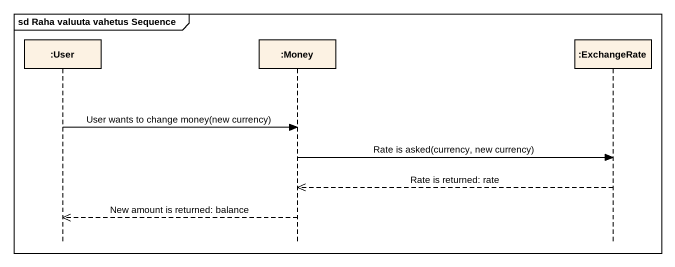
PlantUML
@startuml
mainframe sd Raha valuuta vahetus Sequence
hide footbox
participant ":User" as User
participant ":Money" as Money
participant ":ExchangeRate" as ExchangeRate

User -> Money : User wants to change money(new currency)
Money -> ExchangeRate : Rate is asked(currency, new currency)
ExchangeRate -->> Money : Rate is returned: rate
Money -->> User : New amount is returned: balance
@enduml
